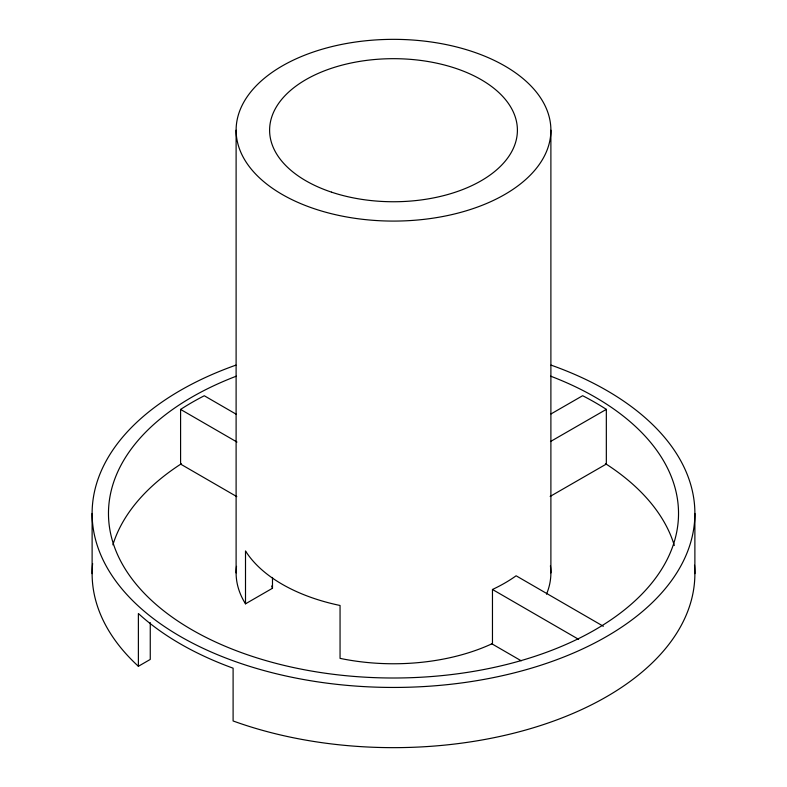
<?xml version="1.0" encoding="UTF-8"?>
<svg xmlns="http://www.w3.org/2000/svg" width="787" height="787" viewBox="0 0 787 787"><rect width="100%" height="100%" fill="white"/><g stroke="black" fill="none" stroke-linecap="round" stroke-linejoin="round"><path stroke-width="1.18" d="M236.11 572.897L236.11 130.219M236.523 566.355A157.39 90.869 0 0 0 245.505 603.826L272.489 588.253L272.489 577.432M92.63 563.512A301.382 173.996 0 0 0 138.384 666.284L150.258 659.427L150.258 622.606M551.008 413.932L582.636 395.713A285.022 164.552 0 0 1 606.334 409.368L606.334 464.055L550.152 496.42M550.497 441.537L606.334 409.368M603.363 626.275L516.115 575.789A157.39 90.869 0 0 1 492.465 589.473L492.465 643.55A157.39 90.869 0 0 1 340.053 658.365L340.053 605.478A157.39 90.869 0 0 1 245.505 550.949L245.505 603.826M236.198 414.218L204.286 395.753A285.022 164.552 0 0 0 180.587 409.417L180.587 464.094L236.808 496.627M492.465 589.473L578.622 639.339M180.587 409.417L236.985 442.048M491.482 643.589L521.24 660.814M694.882 513.449L694.882 573.654M550.89 130.219A157.39 90.869 0 0 1 314.81 208.909A157.39 90.869 0 0 1 314.81 51.519A157.39 90.869 0 0 1 550.89 130.219L550.89 572.897M138.384 666.284L138.384 613.506A301.382 173.996 0 0 0 233.1 668.183L233.1 720.961A301.382 173.996 0 0 0 545.578 723.873A301.382 173.996 0 0 0 694.528 565.253M92.118 513.449L92.118 573.654M551.077 365.129A301.382 173.996 0 0 1 622.645 626.472A301.382 173.996 0 0 1 164.355 626.472A301.382 173.996 0 0 1 235.923 365.129M550.693 376.186A285.022 164.552 0 0 1 608.095 621.75A285.022 164.552 0 0 1 178.905 621.75A285.022 164.552 0 0 1 236.307 376.186M550.408 565.823A157.39 90.869 0 0 1 546.503 594.185M272.489 588.253A123.903 71.538 0 0 1 271.692 585.981M112.875 544.85A285.022 164.552 0 0 1 181.413 463.72M605.419 463.612A285.022 164.552 0 0 1 674.311 545.47M331.553 192.166A123.903 71.538 0 0 0 517.403 130.219A123.903 71.538 0 0 0 331.553 68.262A123.903 71.538 0 0 0 331.553 192.166"/></g></svg>
